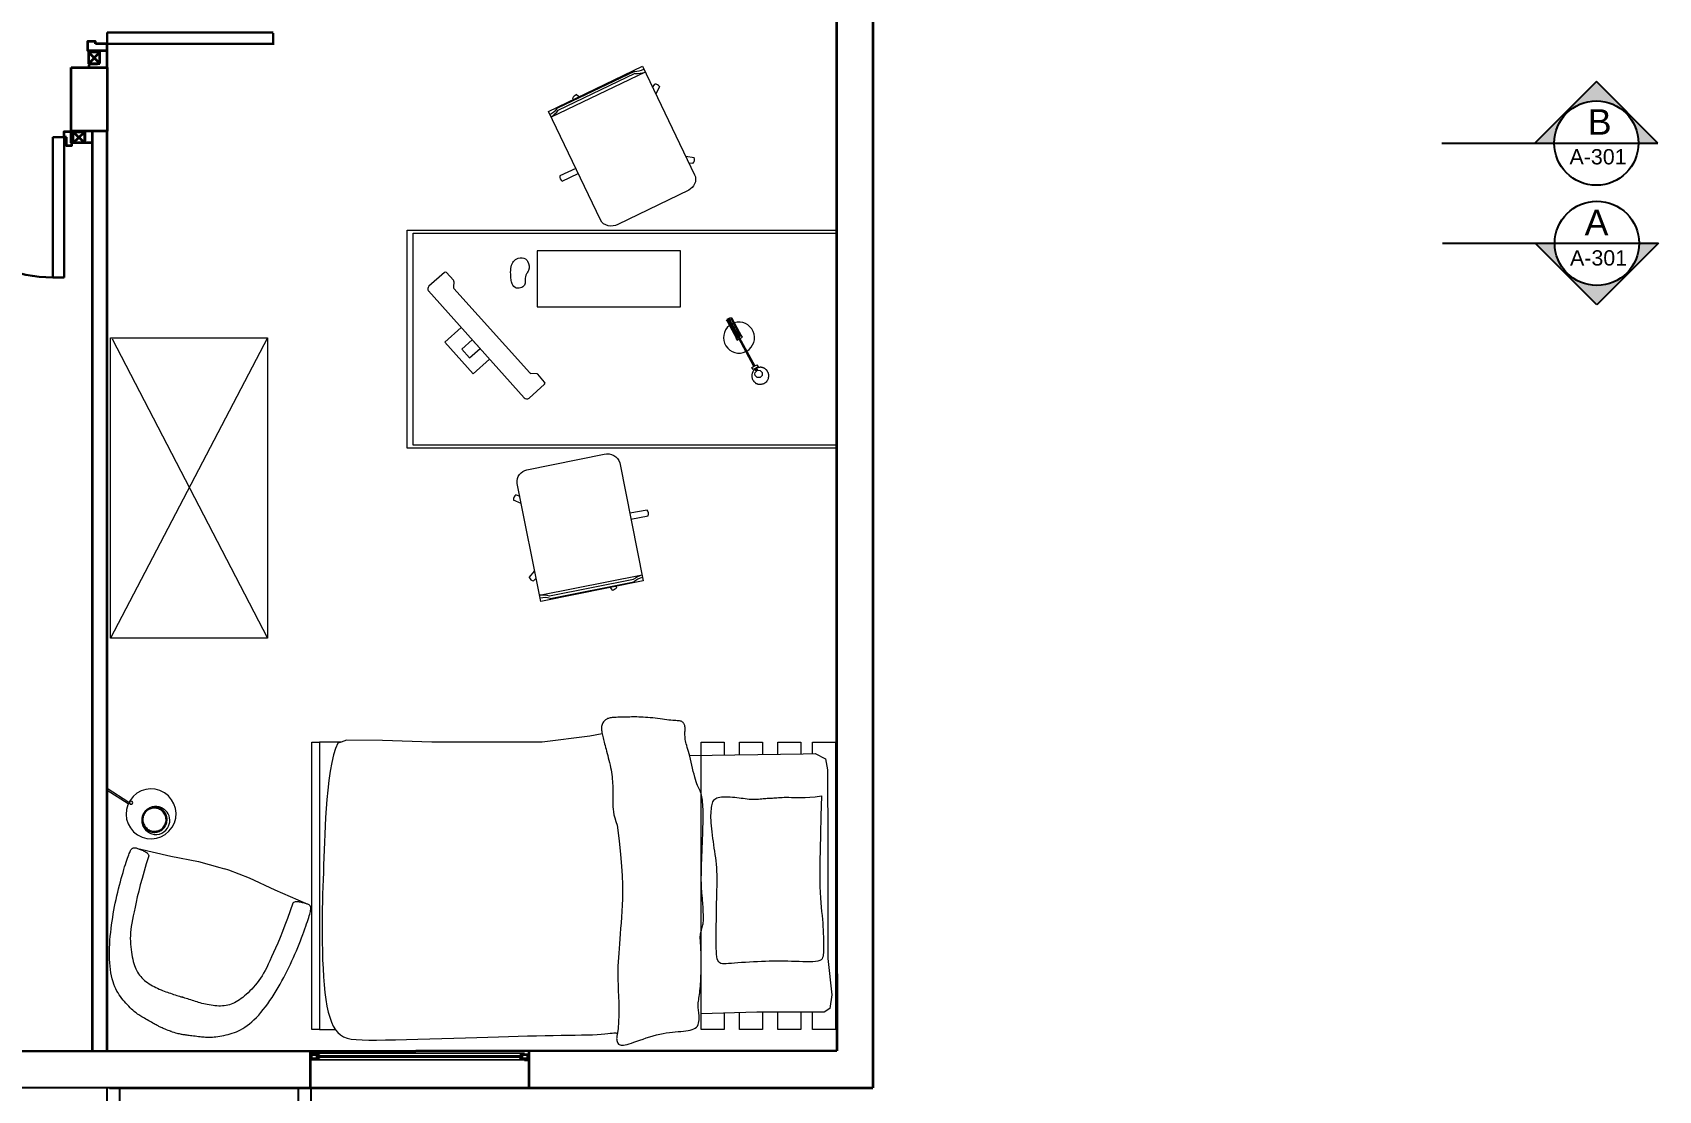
# Model space of a CAD drawing. Header units: millimetres. Extents: x 63 to 29918, y -8634 to 9350.
# Drawn here: x 23547 to 29918, y -7 to 4140 of the extents above; entities that cross this region are included whole.
import ezdxf

# ---------------------------------------------------------------- set-up
doc = ezdxf.new("R2010")
doc.units = ezdxf.units.MM
for name, color, linetype, lineweight in [('A-DOOR-FULL', 4, 'Continuous', 30), ('A-FLOR-LEVL', 7, 'Continuous', 25), ('A-FLOR-PATT', 8, 'Continuous', 18), ('A-FURN', 253, 'Continuous', 15), ('A-FURN-', 253, 'Continuous', 15), ('A-GLAZ-FULL', 4, 'Continuous', 25), ('A-WALL-FULL', 7, 'Continuous', 35)]:
    doc.layers.add(name, color=color, linetype=linetype, lineweight=lineweight)
doc.layers.add('G-ANNO-LOGO', color=3, linetype='Continuous')
doc.styles.get("Standard").update_dxf_attribs({"font": 'arial.ttf'})

# ---------------------------------------------------------------- blocks, each defined once
blk = doc.blocks.new('A$C08E13F05')
at = {"layer": 'A-FURN', "color": 253}
for p, q in [((-49.82, 50.6), (-49.82, 41.47)), ((71.18, 41.47), (71.18, 48.24))]:
    blk.add_line(p, q, dxfattribs=at)
for points in [[(-44.94, 249.01), (-49.82, 249.01), (-49.82, 258.71), (71.18, 258.71), (71.18, 249.01), (63.93, 249.01)], [(-44.15, 197.3), (-44.82, 245.04), (-44.97, 250.14), (-42.83, 254.49), (-38.11, 255.37), (-6.25, 255.48), (41.34, 255.48), (56.68, 257.09), (62.32, 256.29), (63.93, 253.87), (63.93, 249.01), (63.93, 225.59), (64.68, 202.17)], [(-27.13, 252.76), (-18.63, 252.51), (-10.99, 252.32), (-4.68, 252.18), (0.48, 252.11), (4.69, 252.09), (8.14, 252.11), (11.01, 252.17), (13.49, 252.27), (15.75, 252.4), (17.83, 252.54), (19.75, 252.7), (21.55, 252.86), (23.23, 253.03), (24.83, 253.18), (26.36, 253.32), (27.84, 253.44), (29.3, 253.52), (30.73, 253.58), (32.12, 253.62), (33.44, 253.64), (34.71, 253.64), (35.89, 253.64), (36.99, 253.63), (37.99, 253.61), (38.88, 253.6), (39.67, 253.56), (40.35, 253.47), (40.94, 253.3), (41.43, 253.03), (41.83, 252.62), (42.15, 252.05), (42.39, 251.3), (42.56, 250.34), (42.66, 249.19), (42.71, 247.9), (42.71, 246.48), (42.69, 244.97), (42.64, 243.39), (42.58, 241.79), (42.53, 240.19), (42.48, 238.61), (42.45, 237.05), (42.44, 235.5), (42.43, 233.96), (42.44, 232.4), (42.47, 230.82), (42.51, 229.22), (42.57, 227.57), (42.65, 225.88), (42.74, 224.17), (42.84, 222.46), (42.94, 220.78), (43.06, 219.16), (43.17, 217.61), (43.28, 216.17), (43.38, 214.86), (43.47, 213.71), (43.54, 212.7), (43.55, 211.83), (43.49, 211.09), (43.35, 210.47), (43.08, 209.96), (42.69, 209.54), (42.14, 209.21), (41.42, 208.96), (40.54, 208.77), (39.51, 208.64), (38.33, 208.56), (37.03, 208.52), (35.61, 208.51), (34.09, 208.51), (32.47, 208.52), (30.76, 208.53), (28.99, 208.53), (27.17, 208.54), (25.31, 208.55), (23.44, 208.57), (21.55, 208.59), (19.68, 208.62), (17.83, 208.65), (16.02, 208.7), (14.25, 208.74), (12.53, 208.79), (10.85, 208.83), (9.21, 208.86), (7.61, 208.86), (6.06, 208.84), (4.55, 208.79), (3.08, 208.7), (1.65, 208.59), (0.24, 208.44), (-1.13, 208.27), (-2.5, 208.09), (-3.85, 207.9), (-5.2, 207.69), (-6.56, 207.49), (-7.92, 207.29), (-9.28, 207.1), (-10.64, 206.92), (-11.97, 206.76), (-13.28, 206.61), (-14.54, 206.49), (-15.75, 206.4), (-16.9, 206.33), (-17.97, 206.3), (-18.97, 206.3), (-19.91, 206.33), (-20.77, 206.39), (-21.57, 206.47), (-22.31, 206.57), (-22.98, 206.69), (-23.59, 206.82), (-24.14, 206.97), (-24.64, 207.14), (-25.07, 207.35), (-25.46, 207.61), (-25.79, 207.93), (-26.07, 208.31), (-26.31, 208.79), (-26.49, 209.35), (-26.63, 210.02), (-26.72, 210.78), (-26.78, 211.62), (-26.8, 212.51), (-26.79, 213.44), (-26.75, 214.39), (-26.68, 215.35), (-26.59, 216.3), (-26.49, 217.23), (-26.37, 218.13), (-26.25, 219.01), (-26.13, 219.87), (-26.02, 220.72), (-25.92, 221.55), (-25.84, 222.36), (-25.78, 223.17), (-25.76, 223.97), (-25.76, 224.76), (-25.79, 225.53), (-25.83, 226.27), (-25.89, 226.99), (-25.94, 227.66), (-26, 228.3), (-26.05, 228.89), (-26.09, 229.42), (-26.13, 229.91), (-26.15, 230.38), (-26.18, 230.83), (-26.2, 231.28), (-26.22, 231.74), (-26.25, 232.23), (-26.29, 232.76), (-26.34, 233.33), (-26.39, 233.97), (-26.44, 234.66), (-26.49, 235.4), (-26.54, 236.22), (-26.57, 237.1), (-26.58, 238.05), (-26.57, 239.07), (-26.54, 240.17), (-26.5, 241.38), (-26.47, 242.74), (-26.47, 244.26), (-26.52, 245.99), (-26.63, 247.97), (-26.83, 250.21), (-27.13, 252.76)], [(-44.67, 234.48), (-49.82, 234.48), (-49.82, 244.18), (-44.8, 244.18)], [(63.93, 244.18), (71.18, 244.18), (71.18, 234.48), (63.93, 234.48)], [(-44.45, 218.34), (-49.82, 218.34), (-49.82, 228.04), (-44.58, 228.04)], [(63.93, 228.04), (71.18, 228.04), (71.18, 218.34), (64.16, 218.34)], [(64.37, 211.87), (71.18, 211.87), (71.18, 202.17), (-49.82, 202.17), (-49.82, 211.87), (-44.36, 211.87)], [(-49.82, 50.6), (-49.29, 49.26), (-47.17, 48.26), (-44.42, 47.39), (-41.15, 46.64), (-37.51, 46.01), (-33.62, 45.47), (-29.62, 45.01), (-25.64, 44.64), (-21.78, 44.33), (-18.07, 44.08), (-14.49, 43.87), (-11.02, 43.71), (-7.65, 43.57), (-4.38, 43.46), (-1.18, 43.36), (1.95, 43.26), (5.03, 43.16), (8.08, 43.05), (11.13, 42.95), (14.2, 42.85), (17.31, 42.77), (20.51, 42.7), (23.8, 42.65), (27.21, 42.62), (30.76, 42.63), (34.41, 42.66), (38.12, 42.73), (41.82, 42.85), (45.48, 43.01), (49.04, 43.22), (52.45, 43.49), (55.66, 43.82), (58.64, 44.21), (61.37, 44.67), (63.85, 45.21), (66.08, 45.83), (68.07, 46.54), (69.81, 47.34), (71.29, 48.24), (72.52, 49.25), (73.51, 50.37), (74.27, 51.66), (74.84, 53.15), (75.23, 54.91), (75.48, 56.98), (75.61, 59.41), (75.66, 62.25), (75.64, 65.55), (75.59, 69.34), (75.5, 73.56), (75.39, 78.11), (75.26, 82.92), (75.12, 87.89), (74.96, 92.94), (74.81, 97.99), (74.66, 102.94), (74.51, 107.73), (74.37, 112.35), (74.24, 116.79), (74.12, 121.06), (74.01, 125.16), (73.91, 129.09), (73.83, 132.86), (73.75, 136.47), (73.7, 139.91), (73.65, 143.18), (73.61, 146.26), (73.56, 149.15), (73.52, 151.82), (73.46, 154.27), (73.39, 156.48), (73.3, 158.44), (73.19, 160.14), (73.06, 161.6), (72.94, 162.83), (72.82, 163.85), (72.72, 164.69), (72.65, 165.35), (72.63, 165.86), (72.65, 166.23), (72.73, 166.49), (72.88, 166.65), (73.07, 166.74), (73.31, 166.76), (73.59, 166.74), (73.92, 166.69), (74.27, 166.64), (74.65, 166.6), (75.06, 166.59), (75.48, 166.62), (75.89, 166.68), (76.3, 166.79), (76.68, 166.94), (77.02, 167.13), (77.32, 167.38), (77.55, 167.68), (77.72, 168.03), (77.81, 168.46), (77.84, 168.95), (77.79, 169.52), (77.68, 170.19), (77.5, 170.95), (77.25, 171.81), (76.94, 172.78), (76.57, 173.87), (76.15, 175.07), (75.69, 176.34), (75.22, 177.69), (74.75, 179.08), (74.29, 180.49), (73.86, 181.92), (73.48, 183.35), (73.16, 184.75), (72.89, 186.12), (72.67, 187.46), (72.49, 188.77), (72.33, 190.03), (72.21, 191.26), (72.09, 192.44), (71.99, 193.58), (71.89, 194.66), (71.77, 195.69), (71.64, 196.65), (71.47, 197.54), (71.25, 198.34), (70.98, 199.05), (70.65, 199.67), (70.24, 200.18), (69.74, 200.58), (69.17, 200.88), (68.54, 201.09), (67.88, 201.22), (67.19, 201.3), (66.49, 201.32), (65.79, 201.3), (65.12, 201.26), (64.48, 201.2), (63.88, 201.14), (63.3, 201.08), (62.73, 201.02), (62.18, 200.96), (61.62, 200.93), (61.07, 200.91), (60.5, 200.92), (59.91, 200.96), (59.3, 201.03), (58.65, 201.12), (57.98, 201.22), (57.26, 201.33), (56.51, 201.44), (55.71, 201.56), (54.85, 201.66), (53.94, 201.76), (52.97, 201.84), (51.96, 201.91), (50.89, 201.97), (49.78, 202.02), (48.62, 202.07), (47.42, 202.1), (46.19, 202.13), (44.92, 202.15), (43.63, 202.16), (42.34, 202.17), (41.08, 202.16), (39.85, 202.15), (38.69, 202.13), (37.6, 202.09), (36.61, 202.05), (35.73, 201.99), (34.96, 201.93), (34.27, 201.87), (33.64, 201.82), (33.07, 201.78), (32.53, 201.77), (32.01, 201.77), (31.49, 201.82), (30.96, 201.9), (30.42, 202.01), (29.87, 202.14), (29.32, 202.29), (28.77, 202.44), (28.22, 202.6), (27.68, 202.74), (27.16, 202.86), (26.65, 202.96), (26.14, 203.03), (25.63, 203.08), (25.11, 203.11), (24.56, 203.12), (23.97, 203.12), (23.34, 203.11), (22.64, 203.09), (21.89, 203.06), (21.08, 203.02), (20.25, 202.98), (19.4, 202.94), (18.56, 202.89), (17.74, 202.84), (16.96, 202.78), (16.25, 202.73), (15.61, 202.66), (15.03, 202.6), (14.47, 202.54), (13.93, 202.48), (13.37, 202.43), (12.76, 202.38), (12.1, 202.33), (11.34, 202.29), (10.47, 202.26), (9.49, 202.24), (8.41, 202.23), (7.21, 202.23), (5.92, 202.24), (4.53, 202.26), (3.04, 202.29), (1.45, 202.33), (-0.22, 202.39), (-1.95, 202.46), (-3.73, 202.53), (-5.54, 202.6), (-7.33, 202.68), (-9.11, 202.75), (-10.83, 202.82), (-12.48, 202.88), (-14.03, 202.92), (-15.5, 202.96), (-16.88, 202.98), (-18.17, 202.99), (-19.39, 202.99), (-20.53, 202.97), (-21.6, 202.94), (-22.62, 202.89), (-23.57, 202.83), (-24.46, 202.76), (-25.3, 202.67), (-26.08, 202.56), (-26.82, 202.43), (-27.51, 202.28), (-28.15, 202.11), (-28.75, 201.92), (-29.3, 201.7), (-29.85, 201.47), (-30.39, 201.21), (-30.97, 200.94), (-31.59, 200.66), (-32.29, 200.37), (-33.09, 200.07), (-34.01, 199.77), (-35.07, 199.46), (-36.24, 199.16), (-37.49, 198.86), (-38.79, 198.56), (-40.11, 198.26), (-41.41, 197.97), (-42.66, 197.67), (-43.83, 197.39), (-44.9, 197.1), (-45.87, 196.83), (-46.75, 196.56), (-47.56, 196.32), (-48.31, 196.09), (-49.01, 195.89), (-49.67, 195.72), (-50.31, 195.58), (-50.93, 195.48), (-51.54, 195.4), (-52.12, 195.36), (-52.68, 195.34), (-53.2, 195.33), (-53.68, 195.34), (-54.13, 195.35), (-54.52, 195.37), (-54.86, 195.39), (-55.15, 195.4), (-55.41, 195.4), (-55.64, 195.4), (-55.86, 195.39), (-56.07, 195.37), (-56.29, 195.34), (-56.52, 195.29), (-56.77, 195.23), (-57.03, 195.15), (-57.3, 195.05), (-57.57, 194.92), (-57.82, 194.77), (-58.06, 194.58), (-58.27, 194.35), (-58.44, 194.09), (-58.57, 193.78), (-58.66, 193.43), (-58.73, 193.03), (-58.77, 192.57), (-58.81, 192.06), (-58.84, 191.49), (-58.88, 190.86), (-58.94, 190.17), (-59.02, 189.41), (-59.11, 188.59), (-59.22, 187.71), (-59.35, 186.79), (-59.47, 185.84), (-59.6, 184.85), (-59.73, 183.84), (-59.85, 182.81), (-59.96, 181.78), (-60.05, 180.75), (-60.14, 179.73), (-60.21, 178.72), (-60.27, 177.75), (-60.32, 176.8), (-60.35, 175.9), (-60.38, 175.05), (-60.39, 174.26), (-60.39, 173.52), (-60.38, 172.82), (-60.37, 172.15), (-60.35, 171.5), (-60.33, 170.87), (-60.31, 170.25), (-60.29, 169.62), (-60.28, 168.98), (-60.27, 168.33), (-60.25, 167.68), (-60.24, 167.05), (-60.22, 166.43), (-60.2, 165.84), (-60.17, 165.28), (-60.12, 164.76), (-60.07, 164.29), (-60, 163.86), (-59.92, 163.46), (-59.81, 163.1), (-59.68, 162.76), (-59.53, 162.45), (-59.34, 162.15), (-59.13, 161.86), (-58.89, 161.57), (-58.61, 161.3), (-58.3, 161.04), (-57.96, 160.81), (-57.59, 160.6), (-57.2, 160.43), (-56.78, 160.3), (-56.34, 160.21), (-55.88, 160.17), (-55.39, 160.18), (-54.89, 160.22), (-54.37, 160.3), (-53.83, 160.4), (-53.28, 160.52), (-52.72, 160.65), (-52.14, 160.79), (-51.56, 160.93), (-50.97, 161.07), (-50.35, 161.21), (-49.71, 161.37), (-49.04, 161.53), (-48.33, 161.7), (-47.58, 161.9), (-46.78, 162.11), (-45.93, 162.34), (-45.04, 162.58), (-44.11, 162.84), (-43.15, 162.97), (-42.17, 163.35), (-41.17, 163.59), (-40.16, 163.83), (-39.15, 164.04), (-38.15, 164.22), (-37.16, 164.38), (-36.18, 164.52), (-35.21, 164.64), (-34.25, 164.73), (-33.31, 164.81), (-32.38, 164.87), (-31.48, 164.92), (-30.59, 164.95), (-29.72, 164.97), (-28.86, 164.99), (-28, 165), (-27.14, 165), (-26.27, 165), (-25.39, 165), (-24.49, 165), (-23.56, 165.01), (-22.59, 165.04), (-21.55, 165.12), (-20.44, 165.25), (-19.22, 165.47), (-17.89, 165.79), (-16.43, 166.22), (-14.8, 166.79)], [(-14.8, 166.79), (-8.17, 167.63), (-2.48, 168.24), (2.39, 168.66), (6.57, 168.92), (10.17, 169.04), (13.33, 169.06), (16.18, 168.99), (18.83, 168.88), (21.39, 168.75), (23.87, 168.6), (26.29, 168.44), (28.62, 168.27), (30.88, 168.1), (33.05, 167.93), (35.13, 167.77), (37.12, 167.61), (39.03, 167.46), (40.88, 167.34), (42.7, 167.23), (44.52, 167.15), (46.38, 167.1), (48.3, 167.08), (50.33, 167.1), (52.5, 167.16), (54.81, 167.27), (57.27, 167.38), (59.84, 167.49), (62.5, 167.55), (65.22, 167.54), (67.96, 167.42), (70.72, 167.16), (73.45, 166.75)], [(-53.28, 160.52), (-52.24, 155.36), (-49.82, 135.17), (-49.82, 113.78), (-49.82, 88.74), (-50.44, 68.1), (-50.62, 52.82), (-49.82, 50.6)]]:
    blk.add_lwpolyline(points, dxfattribs=at)
blk.add_lwpolyline([(-49.82, 41.47), (71.18, 41.47), (71.18, 38.29), (-49.82, 38.29)], close=True, dxfattribs=at)
blk = doc.blocks.new('IKEA-Grankulla_Futon_Single_Bed-top')
at = {"layer": 'A-FURN', "color": 253}
blk.add_blockref('A$C08E13F05', (1.01, -151.17), dxfattribs=at)
blk = doc.blocks.new('A$C596A3198')
at = {"layer": 'A-FURN', "color": 253}
for p, q in [((-22.7, 53.3), (-22.8, 38.3)), ((-21.9, 52.4), (-22.1, 38.5)), ((-22, 54), (-22, 53.6)), ((-22, 53), (-22, 52.4)), ((-19.8, 38.5), (-19.4, 52.4)), ((-22, 13.7), (-22, 12.2)), ((-20.8, 12.6), (-20.9, 13.7))]:
    blk.add_line(p, q, dxfattribs=at)
for points in [[(-22, 54), (-19.3, 53.9), (-19.3, 53.4)], [(-19.3, 52.9), (-19.3, 52.4), (-22, 52.4)], [(-21.8, 15.4), (-21.1, 53.1), (-20.5, 53.1), (-21.1, 15.4)], [(-21.3, 53.1), (-20.2, 53.1), (-20.2, 53.4), (-20.5, 53.8), (-21.1, 53.8), (-21.3, 53.4), (-21.3, 53.1)], [(-21.3, 53.4), (-20.2, 53.4)], [(-18.7, 53.2), (-18.9, 38.5)], [(-22.8, 39.2), (-23.1, 39.2)], [(-23.1, 39.2), (-23.1, 37.6), (-21.3, 37.6)], [(-21.3, 39.2), (-22.1, 39.2)], [(-20.7, 37.6), (-18.8, 37.6), (-18.8, 39.2), (-18.9, 39.2)], [(-19.7, 39.2), (-20.7, 39.2)], [(-22, 13.4), (-22, 13.4), (-22.3, 13.3), (-22.6, 13.2), (-22.9, 13.2), (-23.2, 13.1), (-23.5, 13), (-23.7, 12.8), (-24, 12.7), (-24.3, 12.6), (-24.5, 12.4), (-24.7, 12.2), (-25, 12), (-25.2, 11.8), (-25.4, 11.6), (-25.6, 11.4), (-25.8, 11.2), (-26, 10.9), (-26.1, 10.7), (-26.3, 10.4), (-26.4, 10.2), (-26.6, 9.9), (-26.7, 9.7), (-26.8, 9.4), (-26.9, 9.1), (-27, 8.8), (-27, 8.6), (-27.1, 8.3), (-27.1, 8), (-27.2, 7.7), (-27.2, 7.4), (-27.2, 7.1), (-27.1, 6.8), (-27.1, 6.5), (-27.1, 6.2), (-27, 5.9), (-26.9, 5.6), (-26.8, 5.3), (-26.7, 5), (-26.6, 4.8), (-26.5, 4.5), (-26.4, 4.2), (-26.2, 4), (-26, 3.8), (-25.9, 3.5), (-25.7, 3.3), (-25.4, 3.1), (-25.2, 2.9), (-24.9, 2.7), (-24.6, 2.5), (-24.3, 2.3), (-24, 2.1), (-23.6, 1.9), (-23.2, 1.7), (-22.7, 1.6), (-22.1, 1.5), (-21.5, 1.4), (-20.7, 1.3), (-19.9, 1.4)], [(-22, 12.2), (-22, 12.7), (-21.8, 13.1), (-21.4, 13.4), (-20.9, 13.1), (-20.8, 12.6), (-20.9, 12.2)], [(-19.9, 1.4), (-19.1, 1.6), (-18.4, 2), (-17.9, 2.3), (-17.4, 2.6), (-17, 2.9), (-16.7, 3.3), (-16.5, 3.6), (-16.2, 3.9), (-16, 4.2), (-15.9, 4.4), (-15.7, 4.7), (-15.6, 5), (-15.4, 5.3), (-15.3, 5.6), (-15.3, 5.9), (-15.2, 6.2), (-15.1, 6.5), (-15.1, 6.8), (-15.1, 7.1), (-15.1, 7.4), (-15.1, 7.7), (-15.1, 8), (-15.2, 8.3), (-15.2, 8.6), (-15.3, 8.9), (-15.4, 9.2), (-15.5, 9.5), (-15.6, 9.8), (-15.7, 10), (-15.8, 10.3), (-15.9, 10.5), (-16.1, 10.8), (-16.3, 11), (-16.4, 11.2), (-16.6, 11.5), (-16.8, 11.7), (-17, 11.9), (-17.3, 12.1), (-17.5, 12.2), (-17.7, 12.4), (-18, 12.6), (-18.2, 12.7), (-18.5, 12.8), (-18.8, 13), (-19, 13.1), (-19.3, 13.2), (-19.6, 13.2), (-19.9, 13.3), (-20.2, 13.4), (-20.5, 13.4), (-20.8, 13.4), (-20.9, 13.4)]]:
    blk.add_lwpolyline(points, dxfattribs=at)
blk.add_lwpolyline([(-23.4, 15.4), (-19.3, 15.4), (-19.3, 13.7), (-23.4, 13.7)], close=True, dxfattribs=at)
for centre, radius in [((-22.3, 53.3), 0.414), ((-19, 53.2), 0.348), ((-21.5, 9.1), 2.61), ((-21.5, 12.2), 0.537)]:
    blk.add_circle(centre, radius, dxfattribs=at)
for start, end in [(99.1768, 267.0784), (90.7707, 95.0025), (270.5687, 78.3557), (82.1934, 87.6387)]:
    blk.add_arc((-21, 38.5), 11, start, end, dxfattribs=at)
blk = doc.blocks.new('A$C7EA53CC2')
at = {"layer": 'A-FURN'}
for p, q in [((-83.3, 63.9), (-114.3, 64.4)), ((-114.5, 54.1), (-83.4, 53.6))]:
    blk.add_line(p, q, dxfattribs=at)
blk.add_lwpolyline([(-84, -37.6), (-82.5, 175.7), (102.4, 174.7), (101.2, -38.7, -0.231255), (93.9, -53.4, -0.140847), (79.9, -58.9), (-59.9, -58.4, -0.165877), (-76.4, -52.7, -0.224933), (-84, -37.6, -0.224933)], format="xyb", dxfattribs=at)
for points in [[(85.6, 172.8), (-65.7, 173.8)], [(-34.1, 177.8), (-34.1, 177.8), (-33, 175.4)], [(-22.5, 175.4), (-25.1, 181)], [(102.4, 163.2), (-82.6, 164.9)], [(-65.8, 170), (85.5, 169)], [(114.1, 128.9), (102.1, 119.6)], [(102.2, 132.8), (108.1, 136.5)], [(107.1, -19.5), (107.1, -19.5), (101.3, -15.7)], [(101.4, -2.2), (113.9, -11.1)]]:
    blk.add_lwpolyline(points, dxfattribs=at)
for centre, radius, start, end in [((-85, 216.9), 47.2, 272.9497, 294.0654), ((-24.8, 166.2), 14.8, 91.1954, 128.6184), ((-88.7, 215), 50.5, 276.8303, 296.9938), ((110.2, 213.7), 51.1, 241.1485, 261.225), ((102.1, 204.1), 35.4, 242.1906, 270.4971), ((103.7, 127), 10.5, 10.7335, 65.5905), ((-106.5, 59.1), 9.44, 145.8855, 212.1145), ((103.6, -9.7), 10.4, 289.4092, 352.2561)]:
    blk.add_arc(centre, radius, start, end, dxfattribs=at)
blk = doc.blocks.new('A$C64EC0600')
blk.add_lwpolyline([(-221.3, 105.1), (-93.92, 105.1), (-93.92, 38.61), (-221.3, 38.61)], close=True)
blk = doc.blocks.new('A$C0A122CAD')
at = {"layer": 'A-FURN', "color": 253}
for points in [[(-87.8, 66.83), (-88.46, 66.83), (-89.05, 66.82), (-89.58, 66.8), (-90.06, 66.77), (-90.48, 66.74), (-90.87, 66.71), (-91.23, 66.67), (-91.56, 66.63), (-91.87, 66.59), (-92.18, 66.55), (-92.49, 66.5), (-92.8, 66.45), (-93.13, 66.39), (-93.49, 66.32), (-93.87, 66.25), (-94.3, 66.16), (-94.77, 66.07), (-95.28, 65.97), (-95.82, 65.86), (-96.37, 65.75), (-96.93, 65.64), (-97.48, 65.52), (-98.02, 65.41), (-98.53, 65.3), (-99, 65.2), (-99.45, 65.1), (-99.87, 64.99), (-100.29, 64.88), (-100.72, 64.75), (-101.15, 64.61), (-101.61, 64.44), (-102.11, 64.25), (-102.64, 64.02), (-103.21, 63.77), (-103.81, 63.48), (-104.43, 63.18), (-105.06, 62.85), (-105.7, 62.5), (-106.34, 62.13), (-106.97, 61.74), (-107.59, 61.34), (-108.19, 60.92), (-108.79, 60.47), (-109.37, 59.99), (-109.95, 59.47), (-110.51, 58.9), (-111.08, 58.27), (-111.63, 57.58), (-112.19, 56.83), (-112.74, 56.01), (-113.28, 55.12), (-113.81, 54.18), (-114.33, 53.18), (-114.83, 52.13), (-115.3, 51.03), (-115.76, 49.88), (-116.18, 48.69), (-116.58, 47.46), (-116.95, 46.21), (-117.3, 44.93), (-117.63, 43.63), (-117.93, 42.33), (-118.22, 41.03), (-118.48, 39.74), (-118.73, 38.46), (-118.96, 37.19), (-119.18, 35.93), (-119.38, 34.68), (-119.56, 33.43), (-119.73, 32.18), (-119.88, 30.93), (-120.01, 29.67), (-120.14, 28.41), (-120.24, 27.15), (-120.34, 25.9), (-120.42, 24.67), (-120.49, 23.47), (-120.55, 22.3), (-120.6, 21.18), (-120.64, 20.11), (-120.67, 19.1), (-120.69, 18.15), (-120.71, 17.26), (-120.71, 16.44), (-120.71, 15.68), (-120.7, 14.99), (-120.69, 14.36), (-120.67, 13.8), (-120.64, 13.31), (-120.61, 12.88), (-120.57, 12.5), (-120.52, 12.18), (-120.45, 11.9), (-120.38, 11.67), (-120.3, 11.47), (-120.2, 11.3), (-120.09, 11.16), (-119.96, 11.05), (-119.81, 10.96), (-119.64, 10.88), (-119.46, 10.83), (-119.25, 10.79), (-119.01, 10.76), (-118.75, 10.74), (-118.46, 10.73), (-118.15, 10.74), (-117.82, 10.74), (-117.48, 10.76), (-117.14, 10.79), (-116.79, 10.82), (-116.44, 10.85), (-116.1, 10.9), (-115.77, 10.95), (-115.46, 11.01), (-115.17, 11.09), (-114.89, 11.19), (-114.63, 11.33), (-114.4, 11.49), (-114.19, 11.7), (-114, 11.96)], [(-88.17, 66.83), (-87.5, 66.83), (-86.91, 66.82), (-86.38, 66.8), (-85.91, 66.77), (-85.48, 66.74), (-85.1, 66.71), (-84.74, 66.67), (-84.41, 66.63), (-84.09, 66.59), (-83.79, 66.55), (-83.48, 66.5), (-83.17, 66.45), (-82.83, 66.39), (-82.48, 66.32), (-82.09, 66.25), (-81.66, 66.16), (-81.19, 66.07), (-80.68, 65.97), (-80.15, 65.86), (-79.59, 65.75), (-79.04, 65.64), (-78.48, 65.52), (-77.95, 65.41), (-77.44, 65.3), (-76.97, 65.2), (-76.52, 65.1), (-76.09, 64.99), (-75.67, 64.88), (-75.25, 64.75), (-74.81, 64.61), (-74.35, 64.44), (-73.86, 64.25), (-73.33, 64.02), (-72.76, 63.77), (-72.16, 63.48), (-71.54, 63.18), (-70.91, 62.85), (-70.27, 62.5), (-69.63, 62.13), (-69, 61.74), (-68.38, 61.34), (-67.77, 60.92), (-67.18, 60.47), (-66.6, 59.99), (-66.02, 59.47), (-65.45, 58.9), (-64.89, 58.27), (-64.33, 57.58), (-63.78, 56.83), (-63.23, 56.01), (-62.68, 55.12), (-62.15, 54.18), (-61.64, 53.18), (-61.14, 52.13), (-60.66, 51.03), (-60.21, 49.88), (-59.78, 48.69), (-59.39, 47.46), (-59.01, 46.21), (-58.66, 44.93), (-58.34, 43.63), (-58.03, 42.33), (-57.75, 41.03), (-57.48, 39.74), (-57.23, 38.46), (-57, 37.19), (-56.79, 35.93), (-56.59, 34.68), (-56.41, 33.43), (-56.24, 32.18), (-56.09, 30.93), (-55.95, 29.67), (-55.83, 28.41), (-55.72, 27.15), (-55.63, 25.9), (-55.55, 24.67), (-55.48, 23.47), (-55.42, 22.3), (-55.37, 21.18), (-55.33, 20.11), (-55.3, 19.1), (-55.27, 18.15), (-55.26, 17.26), (-55.25, 16.44), (-55.25, 15.68), (-55.26, 14.99), (-55.28, 14.36), (-55.3, 13.8), (-55.32, 13.31), (-55.36, 12.88), (-55.4, 12.5), (-55.45, 12.18), (-55.51, 11.9), (-55.58, 11.67), (-55.67, 11.47), (-55.77, 11.3), (-55.88, 11.16), (-56.01, 11.05), (-56.16, 10.96), (-56.32, 10.88), (-56.51, 10.83), (-56.72, 10.79), (-56.95, 10.76), (-57.22, 10.74), (-57.5, 10.73), (-57.81, 10.74), (-58.14, 10.74), (-58.48, 10.76), (-58.83, 10.79), (-59.18, 10.82), (-59.53, 10.85), (-59.87, 10.9), (-60.19, 10.95), (-60.5, 11.01), (-60.8, 11.09), (-61.08, 11.19), (-61.33, 11.33), (-61.57, 11.49), (-61.78, 11.7), (-61.97, 11.96)], [(-114, 11.96), (-113.97, 14.82), (-113.9, 17.51), (-113.8, 20.03), (-113.67, 22.38), (-113.51, 24.57), (-113.35, 26.6), (-113.17, 28.47), (-113, 30.19), (-112.83, 31.77), (-112.67, 33.2), (-112.51, 34.52), (-112.34, 35.74), (-112.15, 36.88), (-111.95, 37.94), (-111.72, 38.95), (-111.47, 39.92), (-111.18, 40.87), (-110.87, 41.8), (-110.52, 42.7), (-110.16, 43.57), (-109.78, 44.41), (-109.39, 45.22), (-108.99, 45.99), (-108.58, 46.72), (-108.18, 47.4), (-107.78, 48.05), (-107.37, 48.65), (-106.96, 49.22), (-106.54, 49.75), (-106.1, 50.25), (-105.66, 50.71), (-105.2, 51.13), (-104.72, 51.53), (-104.23, 51.89), (-103.72, 52.22), (-103.18, 52.52), (-102.63, 52.8), (-102.06, 53.05), (-101.47, 53.27), (-100.86, 53.47), (-100.23, 53.65), (-99.59, 53.8), (-98.94, 53.94), (-98.28, 54.05), (-97.62, 54.15), (-96.96, 54.23), (-96.32, 54.3), (-95.69, 54.35), (-95.08, 54.39), (-94.48, 54.42), (-93.91, 54.44), (-93.34, 54.46), (-92.77, 54.47), (-92.21, 54.47), (-91.65, 54.48), (-91.09, 54.48), (-90.52, 54.48), (-89.96, 54.48), (-89.42, 54.48), (-88.94, 54.49), (-88.51, 54.49), (-88.17, 54.48), (-87.93, 54.48), (-87.8, 54.47)], [(-61.97, 11.96), (-61.99, 14.82), (-62.06, 17.51), (-62.17, 20.03), (-62.3, 22.38), (-62.45, 24.57), (-62.62, 26.6), (-62.79, 28.47), (-62.97, 30.19), (-63.13, 31.77), (-63.29, 33.2), (-63.46, 34.52), (-63.63, 35.74), (-63.81, 36.88), (-64.02, 37.94), (-64.24, 38.95), (-64.5, 39.92), (-64.78, 40.87), (-65.1, 41.8), (-65.44, 42.7), (-65.81, 43.57), (-66.19, 44.41), (-66.58, 45.22), (-66.98, 45.99), (-67.38, 46.72), (-67.78, 47.4), (-68.19, 48.05), (-68.6, 48.65), (-69.01, 49.22), (-69.43, 49.75), (-69.86, 50.25), (-70.31, 50.71), (-70.77, 51.13), (-71.24, 51.53), (-71.74, 51.89), (-72.25, 52.22), (-72.78, 52.52), (-73.33, 52.8), (-73.9, 53.05), (-74.49, 53.27), (-75.1, 53.47), (-75.73, 53.65), (-76.38, 53.8), (-77.03, 53.94), (-77.69, 54.05), (-78.35, 54.15), (-79.01, 54.23), (-79.65, 54.3), (-80.28, 54.35), (-80.89, 54.39), (-81.48, 54.42), (-82.06, 54.44), (-82.63, 54.46), (-83.19, 54.47), (-83.75, 54.47), (-84.32, 54.48), (-84.88, 54.48), (-85.45, 54.48), (-86.01, 54.48), (-86.54, 54.48), (-87.03, 54.49), (-87.45, 54.49), (-87.8, 54.48), (-88.04, 54.48), (-88.17, 54.47)], [(-118.31, 10.73), (-106.82, 9.68), (-97.16, 8.49), (-89.58, 8.12), (-87.98, 8.1)], [(-57.66, 10.73), (-69.15, 9.68), (-78.81, 8.49), (-86.39, 8.12), (-87.98, 8.1)]]:
    blk.add_lwpolyline(points, dxfattribs=at)

msp = doc.modelspace()

# ---------------------------------------------------------------- hatches: boundary and pattern name
at = {"layer": 'A-FLOR-PATT'}
for points in [[(24635.562, 139.51), (24635.562, 113.26), (24652.229, 113.26), (24652.229, 115.76), (24638.062, 115.76), (24638.062, 137.01), (24652.229, 137.01), (24652.229, 139.51)], [(24652.229, 137.01), (24652.229, 139.51), (24635.562, 139.51), (24635.562, 113.26), (24652.229, 113.26), (24652.229, 115.76), (24638.062, 115.76), (24638.062, 137.01)], [(24635.562, 139.51), (24635.562, 113.26), (24652.229, 113.26), (24652.229, 115.76), (24638.062, 115.76), (24638.062, 137.01), (24652.229, 137.01), (24652.229, 139.51)], [(24652.229, 137.01), (24652.229, 139.51), (24635.562, 139.51), (24635.562, 113.26), (24652.229, 113.26), (24652.229, 115.76), (24638.062, 115.76), (24638.062, 137.01)], [(25492.117, 112.722), (25492.117, 138.972), (25475.451, 138.972), (25475.451, 136.472), (25489.617, 136.472), (25489.617, 115.222), (25475.451, 115.222), (25475.451, 112.722)], [(25475.451, 115.222), (25475.451, 112.722), (25492.117, 112.722), (25492.117, 138.972), (25475.451, 138.972), (25475.451, 136.472), (25489.617, 136.472), (25489.617, 115.222)]]:
    msp.add_hatch(color=256, dxfattribs=at).paths.add_polyline_path(points)
at = {"layer": 'G-ANNO-LOGO'}
h = msp.add_hatch(dxfattribs=at)
h.set_pattern_fill('ANGLE', color=256, scale=0.275)
h.set_pattern_definition([(360, (28317.6397, 2019.0244), (7e-10, 1.920875), [1.397, -0.523875]), (90, (28317.6397, 2019.0244), (-1.920875, 7e-10), [1.397, -0.523875])])
h.paths.add_polyline_path([(29839.815, 3706.848), (29916.014, 3706.848), (29674.65, 3948.213), (29433.286, 3706.848), (29509.485, 3706.848, -1)])
h = msp.add_hatch(dxfattribs=at)
h.set_pattern_fill('ANGLE', color=256, scale=0.275)
h.set_pattern_definition([(360, (28319.652, 1143.6947), (7e-10, 1.920875), [1.397, -0.523875]), (90, (28319.652, 1143.6947), (-1.920875, 7e-10), [1.397, -0.523875])])
h.paths.add_polyline_path([(29841.827, 3314.247), (29918.026, 3314.247), (29676.662, 3072.883), (29435.298, 3314.247), (29511.497, 3314.247, 1)])

# ---------------------------------------------------------------- linework, layer by layer
at = {"layer": 'A-DOOR-FULL'}
for p, q in [((23839.706, 4140.428), (23839.706, 4095.428)), ((23839.706, 4140.428), (24489.706, 4140.428)), ((24489.706, 4095.428), (23839.706, 4095.428)), ((24489.706, 4137.428), (24489.706, 4092.428)), ((23671.853, 3729.802), (23626.853, 3729.802)), ((23626.853, 3729.802), (23626.853, 3180.737)), ((23671.853, 3180.737), (23671.853, 3729.802)), ((23626.853, 3180.737), (23671.853, 3180.737))]:
    msp.add_line(p, q, dxfattribs=at)
msp.add_arc((23626.853, 3729.802), 549.066, 183.4772659, 270, dxfattribs=at)
at = {"layer": 'A-FLOR-LEVL'}
for p, q in [((23839.206, 3.5), (22039.206, 3.5)), ((24649.206, 3.5), (23839.206, 3.5)), ((23839.206, -3496.5), (23839.206, 3.5)), ((24699.206, 3.5), (23849.206, 3.5)), ((24639.206, 3.5), (23849.206, 3.5)), ((24649.206, 3.5), (23849.206, 3.5)), ((23889.206, -3496.5), (23889.206, 3.5)), ((24589.206, -3496.5), (24589.206, 3.5)), ((24639.206, -3496.5), (24639.206, 3.5))]:
    msp.add_line(p, q, dxfattribs=at)
at = {"layer": 'A-FURN'}
for p, q in [((25524.952, 3284.71), (25524.952, 3064.972)), ((26086.507, 3284.71), (25524.952, 3284.71)), ((25161.192, 3200.013), (25100.25, 3145.748)), ((25196.679, 3169.247), (25169.554, 3199.54)), ((25198.183, 3164.987), (25196.998, 3141.895)), ((25198.502, 3137.635), (25495.518, 2805.928)), ((25524.952, 3064.972), (26086.507, 3064.972)), ((24467.41, 2943.909), (23852.549, 1765.986)), ((23859.206, 2940), (24467.41, 1765.986)), ((25522.669, 2802.602), (25499.587, 2803.964)), ((25492.611, 2707.561), (25553.389, 2761.983)), ((25553.851, 2770.357), (25526.737, 2800.638)), ((23924.431, 1122.621), (23839.331, 1177.507)), ((23839.379, 1170.96), (23922.515, 1117.953))]:
    msp.add_line(p, q, dxfattribs=at)
for points in [[(26699.206, 2511.169), (25014.881, 2511.169), (25014.881, 3365.708), (26699.206, 3365.708)], [(26699.206, 2523.376), (25039.297, 2523.376), (25039.297, 3353.5), (26699.206, 3353.5)], [(25098.838, 3127.352), (25474.171, 2708.181)], [(25227.266, 2983.924), (25163.18, 2926.539), (25273.789, 2803.012), (25337.875, 2860.396)], [(24064.008, 1094.732), (24062.112, 1096.104), (24060.161, 1097.398), (24058.159, 1098.612), (24056.11, 1099.743), (24054.018, 1100.789), (24051.888, 1101.749), (24049.724, 1102.62), (24047.53, 1103.401), (24045.311, 1104.092), (24043.071, 1104.69), (24040.814, 1105.196), (24038.545, 1105.609), (24036.269, 1105.929), (24033.989, 1106.157), (24031.711, 1106.291), (24029.437, 1106.334), (24027.172, 1106.285), (24024.921, 1106.145), (24022.686, 1105.917), (24020.472, 1105.6), (24018.283, 1105.197), (24016.12, 1104.708), (24013.989, 1104.136), (24011.891, 1103.482), (24009.83, 1102.749), (24007.809, 1101.937), (24005.83, 1101.05), (24003.896, 1100.088), (24002.009, 1099.055), (24000.171, 1097.952), (23998.385, 1096.781), (23996.652, 1095.544), (23994.975, 1094.244), (23993.355, 1092.882), (23991.794, 1091.461), (23990.293, 1089.983), (23988.855, 1088.45), (23987.48, 1086.863), (23986.17, 1085.225), (23984.927, 1083.539), (23983.751, 1081.805), (23983.53, 1081.461)], [(23983.53, 1081.461), (23982.437, 1079.674), (23981.416, 1077.845), (23980.467, 1075.976), (23979.591, 1074.069), (23978.789, 1072.126), (23978.064, 1070.149), (23977.416, 1068.141), (23976.846, 1066.104), (23976.356, 1064.04), (23975.947, 1061.952), (23975.619, 1059.843), (23975.374, 1057.715), (23975.214, 1055.571), (23975.138, 1053.415), (23975.148, 1051.247), (23975.244, 1049.073), (23975.428, 1046.896), (23975.7, 1044.717), (23976.06, 1042.542), (23976.508, 1040.373), (23977.046, 1038.214), (23977.672, 1036.069), (23978.386, 1033.941), (23979.19, 1031.835), (23980.08, 1029.755), (23981.058, 1027.703), (23982.121, 1025.685), (23983.27, 1023.705), (23984.501, 1021.765), (23985.814, 1019.871), (23987.207, 1018.027), (23988.677, 1016.235), (23990.222, 1014.5), (23991.839, 1012.826), (23993.527, 1011.215), (23995.28, 1009.673), (23997.097, 1008.201), (23998.973, 1006.803), (24000.906, 1005.482), (24002.891, 1004.24), (24004.924, 1003.08)]]:
    msp.add_lwpolyline(points, dxfattribs=at)
msp.add_lwpolyline([(25229.118, 2899.579), (25260.063, 2865.019), (25300.951, 2901.632), (25270.007, 2936.191)], close=True, dxfattribs=at)
for centre, radius, start, end in [((25165.136, 3195.585), 5.93, 41.8417882, 131.6830728), ((25108.955, 3135.828), 13.198, 131.2637204, 223.7308604), ((25192.261, 3165.291), 5.93, 357.0611827, 41.8417882), ((25202.92, 3141.591), 5.93, 177.0611827, 221.8417882), ((25202.92, 3141.591), 5.93, 177.0611827, 221.8417882), ((25499.936, 2809.884), 5.93, 221.8417882, 266.6223936), ((25522.319, 2796.682), 5.93, 41.8417882, 86.6223936), ((25549.434, 2766.401), 5.93, 311.8417882, 41.8417882), ((25483.708, 2717.304), 13.198, 219.952716, 312.4198559), ((24011.754, 1077.873), 97.826, 327.4315532, 147.4315532), ((24011.754, 1077.873), 97.826, 147.4315532, 327.4315532), ((23933.876, 1121.258), 6.13, 147.4315532, 327.4315532), ((23933.876, 1121.258), 6.13, 327.4315532, 147.4315532), ((24044.705, 1065.061), 35.397, 33.1317928, 56.9532398)]:
    msp.add_arc(centre, radius, start, end, dxfattribs=at)
for centre, major_axis, start_param, end_param in [((24025.331, 1054.76), (-26.875, -42.074), 4.01425729, 4.71238898), ((24025.331, 1054.76), (-26.875, -42.074), 3.31612558, 4.01425728), ((24025.331, 1054.76), (-26.875, -42.074), 2.61799391, 3.31612558), ((24031.176, 1051.027), (-29.428, -46.071), 1.57079633, 2.79252661), ((24025.331, 1054.76), (-26.875, -42.074), 5.06145484, 5.41052067), ((24025.331, 1054.76), (-26.875, -42.074), 5.41052068, 6.10865238), ((24025.331, 1054.76), (-26.875, -42.074), 4.71238898, 5.06145483), ((24031.176, 1051.027), (-29.428, -46.071), 6.35156283, 7.85398163), ((24025.331, 1054.76), (-26.875, -42.074), 1.22173048, 1.57079633), ((24025.331, 1054.76), (-26.875, -42.074), 1.57079633, 1.91986218), ((24025.331, 1054.76), (-26.875, -42.074), 2.26892809, 2.61799388), ((24025.331, 1054.76), (-26.875, -42.074), 1.91986219, 2.26892803), ((24025.331, 1054.76), (-26.875, -42.074), 6.10865238, 6.80678405), ((24025.331, 1054.76), (-26.875, -42.074), 0.52359878, 0.87266456), ((24025.331, 1054.76), (-26.875, -42.074), 0.87266463, 1.22173047)]:
    msp.add_ellipse(centre, major_axis=major_axis, ratio=0.98480775, start_param=start_param, end_param=end_param, dxfattribs=at)
msp.add_spline([(25464.817, 3140.47), (25476.375, 3153.375), (25477.787, 3170.887), (25482.896, 3194.308), (25491.263, 3207.846), (25486.901, 3243.849), (25479.149, 3253.026), (25450.123, 3255.364), (25432.37, 3243.114), (25423.122, 3222.533), (25420.78, 3193.528), (25422.564, 3172.839), (25426.376, 3154.824), (25442.977, 3138.808), (25464.817, 3140.47)], degree=3, dxfattribs=at)
for points, knots in [([(23998.96, 1092.156), (23996.518, 1090.468), (23991.963, 1086.598), (23988.313, 1081.966), (23986.693, 1079.441)], [0.875000004, 0.875000004, 0.875000004, 0.875000004, 0.9375, 1, 1, 1, 1]), ([(24056.327, 1087.458), (24054.18, 1089.506), (24047.15, 1095.025), (24038.706, 1098.356), (24032.876, 1099.409)], [0.4375, 0.4375, 0.4375, 0.4375, 0.5, 0.625, 0.625, 0.625, 0.625]), ([(24066.524, 1073.012), (24065.315, 1075.72), (24062.371, 1080.904), (24058.473, 1085.41), (24056.327, 1087.456)], [0.3125, 0.3125, 0.3125, 0.3125, 0.375, 0.437499998, 0.437499998, 0.437499998, 0.437499998]), ([(23979.678, 1054.093), (23979.759, 1051.129), (23980.881, 1042.257), (23984.58, 1033.978), (23987.999, 1029.133)], [0.1875, 0.1875, 0.1875, 0.1875, 0.25, 0.375, 0.375, 0.375, 0.375]), ([(24070.452, 1055.772), (24070.372, 1058.736), (24069.626, 1064.651), (24067.733, 1070.304), (24066.524, 1073.012)], [0.1875, 0.1875, 0.1875, 0.1875, 0.25, 0.312499995, 0.312499995, 0.312499995, 0.312499995]), ([(24067.445, 1038.349), (24068.512, 1041.106), (24070.108, 1046.865), (24070.533, 1052.807), (24070.452, 1055.772)], [0.062500001, 0.062500001, 0.062500001, 0.062500001, 0.125, 0.18749999, 0.18749999, 0.18749999, 0.18749999]), ([(24026.098, 1009.712), (24029.064, 1009.754), (24034.977, 1010.427), (24040.689, 1012.199), (24043.392, 1013.399)], [0.6875, 0.6875, 0.6875, 0.6875, 0.75, 0.812499991, 0.812499991, 0.812499991, 0.812499991])]:
    msp.add_open_spline(points, degree=3, knots=knots, dxfattribs=at)
for points in [[(24006.731, 1096.459), (24004.008, 1095.286), (24001.456, 1093.789), (23998.96, 1092.156)], [(24015.195, 1099.154), (24012.294, 1098.537), (24009.434, 1097.656), (24006.731, 1096.459)], [(24032.876, 1099.409), (24027.041, 1100.473), (24021.013, 1100.364), (24015.195, 1099.154)], [(23980.312, 1062.954), (23979.808, 1060.028), (23979.596, 1057.057), (23979.678, 1054.093)], [(23982.679, 1071.516), (23981.613, 1068.759), (23980.816, 1065.879), (23980.312, 1062.954)], [(23986.693, 1079.441), (23985.081, 1076.905), (23983.746, 1074.272), (23982.679, 1071.516)], [(23987.999, 1029.133), (23991.419, 1024.288), (23995.79, 1020.119), (24000.789, 1016.922)], [(24051.163, 1017.704), (24053.605, 1019.393), (24055.99, 1021.229), (24057.934, 1023.455)], [(24057.934, 1023.455), (24059.985, 1025.582), (24061.811, 1027.899), (24063.431, 1030.424)], [(24063.431, 1030.424), (24065.043, 1032.96), (24066.379, 1035.593), (24067.445, 1038.349)], [(24000.789, 1016.922), (24003.288, 1015.325), (24005.945, 1013.97), (24008.705, 1012.882)], [(24008.704, 1012.887), (24011.464, 1011.801), (24014.33, 1010.978), (24017.246, 1010.448)], [(24017.246, 1010.448), (24020.163, 1009.916), (24023.128, 1009.678), (24026.092, 1009.724)], [(24043.392, 1013.399), (24046.115, 1014.573), (24048.666, 1016.071), (24051.163, 1017.704)]]:
    msp.add_open_spline(points, degree=3, dxfattribs=at)
at = {"layer": 'A-FURN-'}
msp.add_line((26086.507, 3064.972), (26086.507, 3284.71), dxfattribs=at)
at = {"layer": 'A-GLAZ-FULL'}
for p, q in [((25475.451, 138.972), (24635.507, 139.516)), ((24652.229, 139.51), (24635.562, 139.51)), ((24652.229, 139.51), (24635.562, 139.51)), ((24638.062, 115.76), (24638.062, 137.01)), ((24638.062, 115.76), (24638.062, 137.01)), ((24642.229, 119.718), (24642.229, 133.052)), ((24642.229, 133.052), (24671.395, 133.052)), ((24642.229, 119.718), (24642.229, 133.052)), ((24642.229, 133.052), (24671.395, 133.052)), ((24652.229, 137.01), (24652.229, 139.51)), ((24652.229, 137.01), (24652.229, 139.51)), ((25466.284, 128.347), (24661.393, 128.885)), ((24661.395, 123.885), (24661.395, 128.885)), ((24661.395, 123.885), (24661.395, 128.885)), ((24671.395, 128.885), (24671.395, 133.052)), ((24671.395, 128.885), (24671.395, 133.052)), ((25485.451, 132.513), (25456.284, 132.513)), ((25456.284, 132.513), (25456.284, 128.347)), ((25466.284, 128.347), (25466.284, 123.347)), ((25475.451, 138.972), (25475.451, 136.472)), ((25475.451, 136.472), (25489.617, 136.472)), ((25485.451, 132.513), (25485.451, 119.18)), ((25489.617, 136.472), (25489.617, 115.222)), ((25475.451, 112.722), (24635.507, 113.26)), ((24652.229, 115.76), (24638.062, 115.76)), ((24652.229, 115.76), (24638.062, 115.76)), ((24642.229, 119.718), (24671.395, 119.718)), ((24642.229, 119.718), (24671.395, 119.718)), ((24652.229, 113.26), (24652.229, 115.76)), ((24652.229, 113.26), (24652.229, 115.76)), ((25466.284, 123.347), (24661.393, 123.885)), ((24671.395, 119.718), (24671.395, 123.885)), ((24671.395, 119.718), (24671.395, 123.885)), ((25456.284, 123.347), (25456.284, 119.18)), ((25485.451, 119.18), (25456.284, 119.18)), ((25475.451, 115.222), (25475.451, 112.722)), ((25475.451, 112.722), (25492.117, 112.722))]:
    msp.add_line(p, q, dxfattribs=at)
at = {"layer": 'A-WALL-FULL'}
for p, q in [((26699.206, 4003.5), (26699.206, 4203.5)), ((26839.206, 4203.5), (26839.206, 4003.5)), ((23839.206, 4003.43), (23839.212, 4095.428)), ((23766.476, 4063.457), (23811.476, 4018.457)), ((23811.476, 4063.457), (23767.525, 4018.457)), ((23769.206, 4003.5), (23769.206, 4011.912)), ((26699.206, 3553.5), (26699.206, 4003.5)), ((26839.206, 4003.5), (26839.206, 3553.5)), ((23699.206, 3708.5), (23699.206, 3753.5)), ((23780.719, 3708.5), (23699.206, 3708.5)), ((23706.309, 3750.556), (23751.311, 3708.5)), ((23706.311, 3708.497), (23751.309, 3749.511)), ((23780.719, 3753.5), (23780.719, 146.33)), ((23839.206, 146.387), (23839.206, 3753.5)), ((26699.206, 3153.5), (26699.206, 3553.5)), ((26839.206, 3553.5), (26839.206, 3153.5)), ((26699.206, 2753.5), (26699.206, 3153.5)), ((26839.206, 3153.5), (26839.206, 2753.5)), ((26699.206, 2353.5), (26699.206, 2753.5)), ((26839.206, 2753.5), (26839.206, 2353.5)), ((26699.206, 1953.5), (26699.206, 2353.5)), ((26839.206, 2353.5), (26839.206, 1953.5)), ((26699.206, 1553.5), (26699.206, 1953.5)), ((26839.206, 1953.5), (26839.206, 1553.5)), ((26699.206, 1153.5), (26699.206, 1553.5)), ((26839.206, 1553.5), (26839.206, 1153.5)), ((26699.206, 753.5), (26699.206, 1153.5)), ((26839.206, 1153.5), (26839.206, 753.5)), ((26699.788, 149.139), (26699.206, 753.5)), ((26839.206, 753.5), (26839.206, 353.5)), ((26839.206, 353.5), (26839.206, 3.5)), ((26699.206, 149.139), (20839.206, 143.5)), ((24635.551, 147.153), (24635.545, 3.5)), ((25492.248, 147.977), (25492.531, 3.5)), ((23849.206, 3.5), (26839.206, 3.5))]:
    msp.add_line(p, q, dxfattribs=at)
for points in [[(23794.706, 4095.428), (23794.706, 4105.428), (23762.706, 4105.428), (23762.706, 4070.428), (23794.706, 4070.428)], [(23794.706, 4070.428), (23794.706, 4070.428), (23839.706, 4070.428), (23839.706, 4095.428), (23794.706, 4095.428)], [(23679.853, 3729.802), (23671.853, 3729.802), (23671.853, 3752.996), (23699.853, 3752.996), (23699.853, 3727.396)], [(23699.853, 3727.396), (23699.853, 3727.396), (23699.853, 3696.5), (23679.853, 3696.5), (23679.853, 3729.802)]]:
    msp.add_lwpolyline(points, dxfattribs=at)
at = {"layer": 'A-WALL-FULL', "const_width": 1}
for points in [[(23801.534, 4017.912), (23801.534, 4011.912), (23763.534, 4011.912), (23763.534, 4017.912), (23765.51, 4019.857), (23765.51, 4050.912), (23765.51, 4061.967), (23763.534, 4063.912), (23763.534, 4069.912), (23801.534, 4069.912), (23801.534, 4063.912)], [(23751.855, 3715.502), (23757.855, 3715.502), (23757.853, 3753.004), (23751.853, 3753.004), (23749.909, 3751.525), (23718.853, 3751.524), (23707.798, 3751.523), (23705.853, 3752.997), (23699.853, 3752.996), (23699.855, 3715.499), (23705.855, 3715.499)]]:
    msp.add_lwpolyline(points, dxfattribs=at)
at = {"layer": 'A-WALL-FULL'}
for points in [[(23811.476, 4018.457), (23811.476, 4063.457), (23766.476, 4063.457), (23766.476, 4018.457)], [(23699.206, 4003.5), (23839.206, 4003.5), (23839.206, 3753.5), (23699.206, 3753.5)], [(23699.206, 4003.5), (23839.206, 4003.5), (23839.206, 3753.5), (23699.206, 3753.5)], [(23751.311, 3708.5), (23706.311, 3708.497), (23706.309, 3750.556), (23751.309, 3750.559)]]:
    msp.add_lwpolyline(points, close=True, dxfattribs=at)
at = {"layer": 'G-ANNO-LOGO'}
for p, q in [((29674.65, 3948.213), (29433.286, 3706.848)), ((29916.014, 3706.848), (29674.65, 3948.213)), ((29069.206, 3706.848), (29916.014, 3706.848)), ((29071.218, 3314.247), (29918.026, 3314.247)), ((29676.662, 3072.883), (29435.298, 3314.247)), ((29918.026, 3314.247), (29676.662, 3072.883))]:
    msp.add_line(p, q, dxfattribs=at)
for centre in [(29674.65, 3706.848), (29676.662, 3314.247)]:
    msp.add_circle(centre, 165.165, dxfattribs=at)

# ---------------------------------------------------------------- block references
at = {"xscale": 9.308867148786932, "yscale": 9.308867148786932, "zscale": 9.308867148786932, "rotation": 270}
msp.add_blockref('IKEA-Grankulla_Futon_Single_Bed-top', (25692.494, 904.803), dxfattribs=at)
at = {"color": 7, "xscale": 11.41717646423002, "yscale": 11.41717646423002, "zscale": 11.41717646423002, "rotation": 161.8357919975526}
msp.add_blockref('A$C0A122CAD', (23373.308, 1263.478), dxfattribs=at)
at = {"layer": 'A-FURN', "color": 7, "xscale": 5.506219411123253, "yscale": 5.506219411123253, "zscale": 5.506219411123253, "rotation": 29.30438942648243}
msp.add_blockref('A$C596A3198', (26520.08, 2816.195), dxfattribs=at)
at = {"layer": 'A-FURN'}
for name, p, xscale, yscale, zscale, rotation in [('A$C64EC0600', (24824.421, 3812.469), 9.247563013325564, 9.247563013325564, 9.247563013325564, 90), ('A$C7EA53CC2', (25683.025, 2334.549), 2.210404654870312, 2.210404654870312, 2.210404654870312, 191.6623017398784)]:
    msp.add_blockref(name, p, dxfattribs=dict(at, xscale=xscale, yscale=yscale, zscale=zscale, rotation=rotation))
at = {"layer": 'A-FURN-', "xscale": 2.21040465487035, "yscale": 2.21040465487035, "zscale": 2.21040465487035, "rotation": 26.03118279432077}
msp.add_blockref('A$C7EA53CC2', (25902.972, 3561.802), dxfattribs=at)

# ---------------------------------------------------------------- texts
at = {"layer": 'G-ANNO-LOGO', "rotation": 360}
for s, width, insert, char_height, attachment_point in [('B', 187.45934, (29640.954, 3839.781), 100, 1), ('A-301', 295.55296, (29569.421, 3683.455), 60, 1), ('A', 187.45934, (29628.754, 3345.575), 100, 7), ('A-301', 295.55296, (29571.433, 3226.105), 60, 7)]:
    msp.add_mtext_dynamic_manual_height_columns(s, width=width, gutter_width=12.5, heights=[0], dxfattribs=dict(at, insert=insert, char_height=char_height, attachment_point=attachment_point))

doc.saveas('drawing.dxf')
